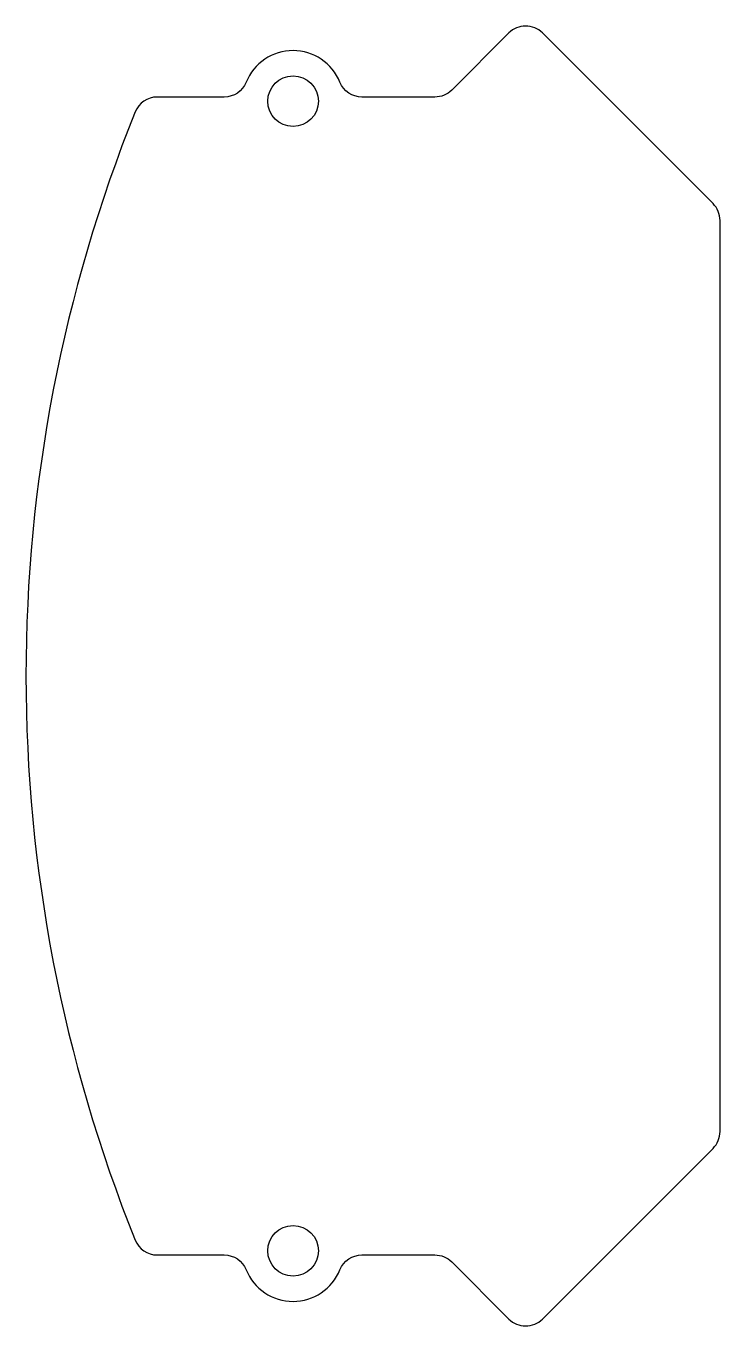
# Model space of a CAD drawing. Header units: millimetres. Extents: x -23.9 to 20, y -41.1 to 41.1.
import ezdxf

# ---------------------------------------------------------------- set-up
doc = ezdxf.new("R2010")
doc.units = ezdxf.units.MM
doc.layers.get('0').update_dxf_attribs({"linetype": 'CONTINUOUS'})

msp = doc.modelspace()

# ---------------------------------------------------------------- linework, layer by layer
msp.add_lwpolyline([(-9.964, -37.53, 0.674387), (-4.031, -37.53, -0.305685), (-2.64, -36.593), (1.977, -36.593, -0.198912), (3.037, -37.032), (6.65, -40.644, 0.414214), (8.771, -40.644), (19.561, -29.855, 0.198912), (20, -28.794), (20, 28.794, 0.198912), (19.561, 29.855), (8.771, 40.644, 0.414214), (6.65, 40.644), (3.037, 37.032, -0.198912), (1.977, 36.593), (-2.64, 36.593, -0.305685), (-4.031, 37.53, 0.674387), (-9.964, 37.53, -0.305685), (-11.355, 36.593), (-15.585, 36.593, 0.306109), (-16.977, 35.653, 0.193663), (-16.977, -35.653, 0.306109), (-15.585, -36.593), (-11.355, -36.593, -0.305685)], format="xyb", close=True)
for centre in [(-6.997, 36.331), (-6.997, -36.331)]:
    msp.add_circle(centre, 1.6)

doc.saveas('drawing.dxf')
